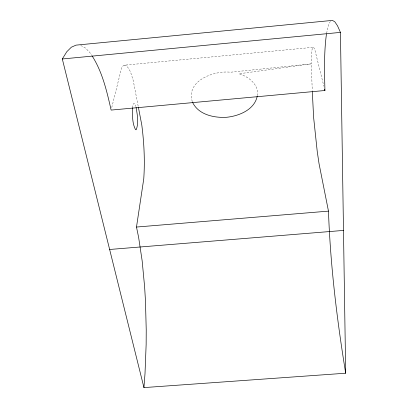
<?xml version="1.0" encoding="UTF-8"?>
<svg xmlns="http://www.w3.org/2000/svg" width="408" height="408" viewBox="0 0 408 408"><rect width="100%" height="100%" fill="white"/><g stroke="black" fill="none" stroke-linecap="round" stroke-linejoin="round"><path stroke-width="0.31" stroke-dasharray="2.04 1.53" d="M257.295 95.681C259.228 84.645 248.452 76.505 238.95 73.787L311.202 63.867C311.421 58.482 310.794 52.805 312.635 47.649L313.267 47.308L314.012 47.996L314.843 49.751L323.855 86.185M132.549 107.824L132.87 105.488L133.906 103.244L134.553 103.469L135.879 106.457M326.573 33.349L328.613 24.505L330.363 21.364M111.741 107.605L121.558 68.019L122.864 66.091L124.261 65.203L313.267 47.308M124.261 65.203L125.72 65.346C130.412 68.86 131.458 75.266 133.232 80.514L138.292 106.794M80.707 45.441L85.282 47.915L89.714 52.372L91.836 55.488M192.306 101.633C185.614 80.753 214.241 70.339 230.52 72.221L311.202 63.867L312.278 90.474"/><path stroke-width="0.61" d="M132.549 107.824C132.427 115.097 132.115 123.083 135.532 129.688L136.175 129.775C138.97 122.834 137.282 114.689 136.114 107.477M143.947 387.6L62.317 58.976L66.759 51.765L71.369 47.19L76.046 45.135L332.433 20.4L334.82 21.803L337.498 25.755L340.445 32.395L345.683 373.213L143.947 387.6L145.013 373.504L146.146 344.444L146.227 329.802L145.467 300.982L144.641 287.059L142.152 260.783L138.623 237.38L136.491 227.052L143.759 178.816C144.988 160.854 144.095 142.78 141.785 124.94L138.409 107.421M257.234 96.273C254.393 109.716 239.282 115.892 226.889 117.259C214.231 118.111 198.324 114.745 192.499 102.199M326.471 33.971C323.891 52.688 324.498 71.67 324.921 90.51L111.129 110.078C106.886 91.499 102.53 72.282 92.188 56.008M62.317 58.976L340.445 32.395M136.491 227.052L328.476 211.125C330.363 265.47 336.962 319.571 345.683 373.213M109.64 249.477L343.49 230.423M324.615 89.27L324.921 90.51M328.476 211.125L319.041 163.674L317.235 151.501L313.599 117.193L312.329 91.739"/></g></svg>
